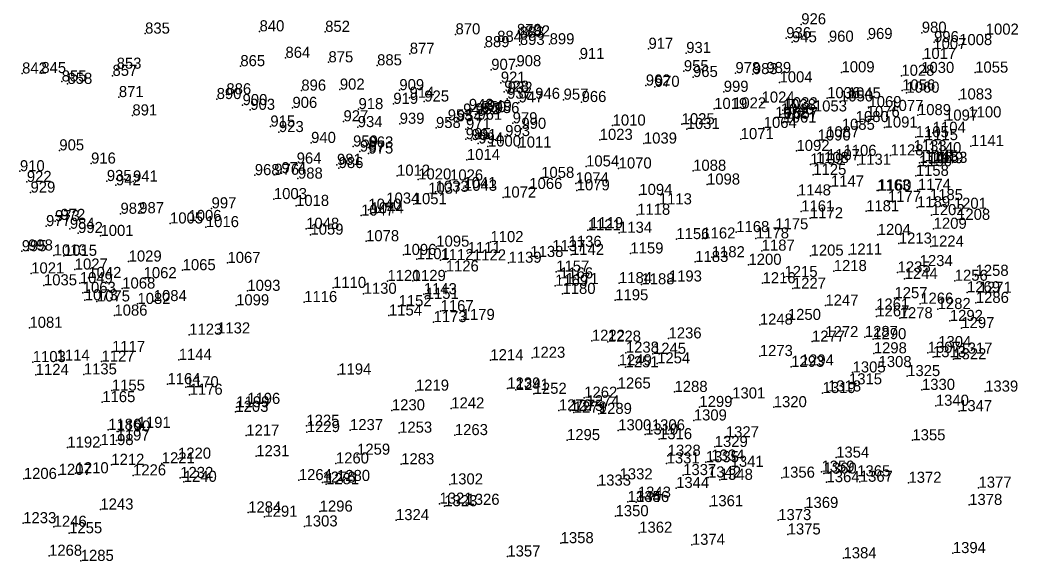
# Model space of a CAD drawing. Header units: metres. Extents: x 1121750 to 1121841, y 512624 to 512853.
# Drawn here: x 1121750.7 to 1121840.6, y 512675.1 to 512723.9 of the extents above; entities that cross this region are included whole.
import ezdxf

# ---------------------------------------------------------------- set-up
doc = ezdxf.new("R2010")
doc.units = ezdxf.units.M
doc.layers.add('shiti', color=10, linetype='CONTINUOUS')
doc.layers.add('zhuji', color=50, linetype='CONTINUOUS')

msp = doc.modelspace()

# ---------------------------------------------------------------- linework, layer by layer
at = {"layer": 'shiti'}
for p in [(1121821.069, 512723.46, 211.61), (1121761.975, 512722.626, 214.11), (1121772.282, 512722.83, 214.07), (1121778.191, 512722.786, 213.76), (1121789.93, 512722.558, 212.98), (1121795.459, 512722.502, 212.69), (1121795.691, 512722.264, 212.64), (1121796.2, 512722.367, 212.46), (1121831.921, 512722.707, 211.3), (1121837.681, 512722.532, 211.19), (1121792.557, 512721.405, 213.11), (1121793.684, 512721.882, 212.93), (1121795.725, 512721.604, 212.17), (1121798.404, 512721.661, 212.63), (1121819.716, 512722.212, 211.79), (1121820.239, 512721.845, 211.74), (1121823.558, 512721.895, 211.56), (1121827.056, 512722.137, 211.5), (1121833.026, 512721.854, 211.23), (1121835.287, 512721.588, 211.4), (1121774.616, 512720.444, 214), (1121785.812, 512720.813, 213.63), (1121807.305, 512721.255, 212.59), (1121810.706, 512720.876, 212.49), (1121832.96, 512721.233, 211.26), (1121770.552, 512719.69, 213.81), (1121778.488, 512720.038, 213.89), (1121782.869, 512719.765, 213.66), (1121795.417, 512719.683, 211.93), (1121801.112, 512720.338, 212.66), (1121832.046, 512720.338, 211.31), (1121750.9, 512719.029, 213.81), (1121752.629, 512719.07, 213.48), (1121759.039, 512718.819, 213.47), (1121759.415, 512719.461, 213.65), (1121793.149, 512719.359, 213.1), (1121810.497, 512719.235, 212.41), (1121811.32, 512718.711, 212.3), (1121815.137, 512719.064, 212.04), (1121816.707, 512718.974, 211.95), (1121817.926, 512719.071, 211.8), (1121824.694, 512719.133, 211.41), (1121830.085, 512718.826, 211.6), (1121831.863, 512719.077, 211.38), (1121836.732, 512719.107, 211.23), (1121754.463, 512718.311, 213.65), (1121754.984, 512718.094, 213.58), (1121794.006, 512718.204, 212.63), (1121807.065, 512717.945, 212.58), (1121807.876, 512717.83, 212.53), (1121819.111, 512718.229, 211.72), (1121759.611, 512716.903, 213.65), (1121769.297, 512717.152, 214.27), (1121776.044, 512717.484, 214.1), (1121779.513, 512717.575, 213.99), (1121784.872, 512717.528, 213.62), (1121785.786, 512716.844, 213.58), (1121794.321, 512717.386, 211.96), (1121794.632, 512717.288, 211.91), (1121814.087, 512717.378, 212.2), (1121830.153, 512717.507, 211.51), (1121830.535, 512717.299, 211.44), (1121768.42, 512716.727, 214.4), (1121770.753, 512716.182, 214.16), (1121784.33, 512716.295, 213.73), (1121787.118, 512716.502, 213.67), (1121794.575, 512716.758, 212.04), (1121795.617, 512716.424, 212.89), (1121797.105, 512716.744, 213.14), (1121799.665, 512716.669, 212.9), (1121801.285, 512716.459, 212.77), (1121817.493, 512716.409, 211.97), (1121823.399, 512716.805, 211.69), (1121824.561, 512716.513, 211.65), (1121825.259, 512716.787, 211.59), (1121827.123, 512715.998, 211.66), (1121835.297, 512716.689, 211.31), (1121760.831, 512715.251, 214.24), (1121771.446, 512715.756, 214.06), (1121775.244, 512715.929, 214.18), (1121781.193, 512715.816, 213.85), (1121790.615, 512715.324, 213.28), (1121791.132, 512715.747, 213.22), (1121791.724, 512715.361, 212.56), (1121792.243, 512715.544, 212.41), (1121792.752, 512715.657, 212.15), (1121793.453, 512715.461, 212.23), (1121813.227, 512715.833, 212.26), (1121814.926, 512715.883, 212.08), (1121819.229, 512715.34, 211.91), (1121819.416, 512715.721, 211.85), (1121819.565, 512715.892, 211.84), (1121822.207, 512715.608, 211.82), (1121826.959, 512715.108, 211.78), (1121829.085, 512715.651, 211.86), (1121831.577, 512715.276, 211.49), (1121836.117, 512715.074, 211.39), (1121773.255, 512714.247, 214.25), (1121779.84, 512714.718, 214.13), (1121781.123, 512714.196, 214.01), (1121784.901, 512714.499, 213.78), (1121789.228, 512714.805, 213.58), (1121790.058, 512714.721, 213.47), (1121791.897, 512714.862, 212.35), (1121795.078, 512714.542, 213.02), (1121804.078, 512714.337, 212.76), (1121810.296, 512714.455, 212.51), (1121818.721, 512715.027, 211.98), (1121819.463, 512714.602, 212.04), (1121819.591, 512714.952, 211.97), (1121825.972, 512714.652, 211.76), (1121828.574, 512714.158, 212.02), (1121834.019, 512714.781, 211.38), (1121774.027, 512713.752, 214.34), (1121788.172, 512714.119, 213.65), (1121790.873, 512714.016, 213.4), (1121794.406, 512713.388, 213.22), (1121795.861, 512714.046, 213.09), (1121810.749, 512714.028, 212.43), (1121817.687, 512714.121, 212.09), (1121823.311, 512713.275, 211.95), (1121824.716, 512713.954, 211.82), (1121831.379, 512713.285, 211.7), (1121832.906, 512713.684, 211.44), (1121776.923, 512712.77, 214.34), (1121780.704, 512712.454, 214.29), (1121782.094, 512712.362, 213.97), (1121790.848, 512713.106, 213.36), (1121791.379, 512713.029, 213.21), (1121791.98, 512712.723, 212.6), (1121792.852, 512712.448, 211.75), (1121795.602, 512712.355, 213.37), (1121802.916, 512713.05, 212.81), (1121806.897, 512712.715, 212.66), (1121815.613, 512713.118, 212.14), (1121822.543, 512712.991, 212.04), (1121832.201, 512713.02, 211.54), (1121836.343, 512712.486, 211.43), (1121754.251, 512712.101, 213.78), (1121781.317, 512711.987, 214.19), (1121782.088, 512711.812, 214.03), (1121820.639, 512712.049, 212.15), (1121824.871, 512711.605, 212.02), (1121829.1, 512711.651, 212.05), (1121831.177, 512712.024, 211.9), (1121832.508, 512711.852, 211.63), (1121757.108, 512710.909, 213.75), (1121775.625, 512710.913, 214.51), (1121779.255, 512710.795, 214.41), (1121790.96, 512711.237, 212.63), (1121801.691, 512710.653, 212.88), (1121821.886, 512710.837, 212.09), (1121822.375, 512710.96, 212.12), (1121823.373, 512711.216, 212.05), (1121826.175, 512710.804, 211.91), (1121831.665, 512710.667, 212.06), (1121831.703, 512710.978, 211.95), (1121832.212, 512711.111, 211.82), (1121832.683, 512710.944, 211.77), (1121833.053, 512710.976, 211.71), (1121750.704, 512710.219, 214.59), (1121771.852, 512709.87, 214.45), (1121773.611, 512709.9, 214.28), (1121774.25, 512710.044, 214.17), (1121779.406, 512710.506, 214.35), (1121784.66, 512709.818, 213.91), (1121804.622, 512710.471, 212.91), (1121811.332, 512710.262, 212.53), (1121822.152, 512709.889, 212.23), (1121831.381, 512709.806, 212.36), (1121751.32, 512709.253, 214.15), (1121758.528, 512709.338, 213.86), (1121759.35, 512708.953, 213.87), (1121760.887, 512709.292, 214.24), (1121775.743, 512709.554, 214.38), (1121786.571, 512709.48, 213.77), (1121789.441, 512709.388, 213.22), (1121797.648, 512709.618, 213.16), (1121800.751, 512709.127, 213.04), (1121812.579, 512709.02, 212.49), (1121823.738, 512708.839, 212.1), (1121751.655, 512708.296, 214.09), (1121787.469, 512708.196, 213.53), (1121788.138, 512708.37, 213.4), (1121790.645, 512708.705, 213.26), (1121790.697, 512708.456, 213.31), (1121796.575, 512708.622, 213.31), (1121800.845, 512708.498, 213.16), (1121806.486, 512708.083, 212.84), (1121820.763, 512708.041, 212.19), (1121827.909, 512708.485, 211.96), (1121828.009, 512708.485, 211.95), (1121831.568, 512708.537, 212.3), (1121773.575, 512707.711, 214.34), (1121775.568, 512707.093, 214.25), (1121783.695, 512707.303, 214.03), (1121786.165, 512707.248, 213.61), (1121794.22, 512707.848, 213.42), (1121808.241, 512707.234, 212.65), (1121828.875, 512707.461, 212.03), (1121831.498, 512706.967, 212.13), (1121832.654, 512707.614, 212.19), (1121759.756, 512706.386, 214.17), (1121761.445, 512706.436, 214.39), (1121767.961, 512706.876, 214.37), (1121781.432, 512706.219, 214.33), (1121782.079, 512706.753, 214.28), (1121782.281, 512706.424, 214.23), (1121806.287, 512706.292, 212.75), (1121821.062, 512706.593, 212.18), (1121826.911, 512706.609, 212.08), (1121832.802, 512706.265, 212.1), (1121834.808, 512706.837, 211.88), (1121753.054, 512705.275, 214.1), (1121753.861, 512705.72, 214.01), (1121754.35, 512705.833, 213.9), (1121764.22, 512705.513, 214.42), (1121765.878, 512705.734, 214.57), (1121767.451, 512705.183, 214.48), (1121821.856, 512705.978, 212.15), (1121835.104, 512705.839, 211.75), (1121755.195, 512705.038, 213.98), (1121755.937, 512704.653, 213.82), (1121757.958, 512704.385, 213.94), (1121776.481, 512705.029, 214.28), (1121776.864, 512704.501, 214.31), (1121801.837, 512704.895, 213.2), (1121802.045, 512705.086, 213.16), (1121804.657, 512704.672, 212.9), (1121815.215, 512704.737, 212.54), (1121818.723, 512704.989, 212.31), (1121827.954, 512704.476, 212.12), (1121832.99, 512705.037, 211.87), (1121781.876, 512703.912, 214.22), (1121788.198, 512703.421, 213.6), (1121793.075, 512703.831, 213.62), (1121800.116, 512703.405, 213.36), (1121809.82, 512704.104, 212.84), (1121812.159, 512704.159, 212.69), (1121816.988, 512704.168, 212.48), (1121829.858, 512703.698, 212.06), (1121832.73, 512703.425, 211.91), (1121750.868, 512703.012, 214.39), (1121751.438, 512703.075, 214.27), (1121753.74, 512702.63, 214.14), (1121754.67, 512702.595, 214.09), (1121785.233, 512702.673, 213.23), (1121791.031, 512702.849, 213.64), (1121796.672, 512702.494, 213.54), (1121798.639, 512703.016, 213.54), (1121800.33, 512702.686, 213.29), (1121805.679, 512702.809, 212.99), (1121813.009, 512702.464, 212.68), (1121817.505, 512703.062, 212.38), (1121821.907, 512702.609, 212.31), (1121825.375, 512702.71, 212.23), (1121760.492, 512702.081, 214.09), (1121769.391, 512701.956, 214.57), (1121786.436, 512702.291, 213.35), (1121788.576, 512702.214, 213.98), (1121791.505, 512702.182, 213.72), (1121794.706, 512701.972, 213.63), (1121811.522, 512702.045, 212.84), (1121816.313, 512701.785, 212.56), (1121831.731, 512701.67, 212.06), (1121751.72, 512701.007, 214.25), (1121755.637, 512701.361, 214.01), (1121765.356, 512701.301, 214.55), (1121789.052, 512701.187, 213.92), (1121799, 512701.168, 213.52), (1121819.559, 512700.685, 212.45), (1121823.995, 512701.222, 212.38), (1121829.744, 512701.097, 212.18), (1121836.765, 512700.791, 211.89), (1121752.867, 512699.935, 214.48), (1121756.095, 512700.125, 214.26), (1121756.862, 512700.599, 213.85), (1121761.841, 512700.58, 214.15), (1121783.798, 512700.325, 212.32), (1121786.078, 512700.329, 214.15), (1121798.898, 512699.898, 213.6), (1121799.344, 512700.561, 213.45), (1121799.837, 512700.054, 213.45), (1121804.655, 512700.133, 213.21), (1121806.676, 512700.026, 213.09), (1121809.143, 512700.281, 213.06), (1121817.583, 512700.123, 212.61), (1121830.378, 512700.521, 212.18), (1121834.888, 512700.349, 212.09), (1121756.36, 512699.256, 214.13), (1121759.917, 512699.648, 214.05), (1121771.186, 512699.438, 214.81), (1121778.903, 512699.705, 214.52), (1121781.656, 512699.172, 214.01), (1121787.075, 512699.135, 214.21), (1121799.562, 512699.162, 213.54), (1121820.315, 512699.64, 212.58), (1121835.994, 512699.306, 212.13), (1121837.054, 512699.263, 212), (1121756.544, 512698.588, 214.03), (1121757.635, 512698.484, 213.95), (1121761.285, 512698.257, 214.13), (1121762.753, 512698.516, 214.31), (1121770.174, 512698.132, 214.73), (1121776.301, 512698.429, 214.74), (1121784.802, 512698.052, 214.43), (1121787.247, 512698.716, 214.25), (1121804.315, 512698.591, 213.28), (1121823.244, 512698.108, 212.46), (1121829.459, 512698.776, 212.31), (1121831.781, 512698.281, 212.21), (1121836.79, 512698.351, 212.23), (1121759.212, 512697.204, 213.98), (1121783.937, 512697.216, 214.63), (1121788.584, 512697.605, 214.43), (1121827.815, 512697.756, 212.38), (1121827.829, 512697.136, 212.42), (1121833.354, 512697.8, 212.2), (1121787.95, 512696.621, 214.55), (1121790.488, 512696.817, 214.08), (1121817.336, 512696.392, 212.9), (1121819.863, 512696.817, 212.72), (1121829.93, 512696.969, 212.36), (1121834.45, 512696.727, 212.28), (1121751.56, 512696.107, 214.43), (1121765.951, 512695.486, 214.52), (1121768.46, 512695.601, 214.61), (1121826.791, 512695.28, 212.55), (1121835.484, 512696.084, 212.29), (1121802.208, 512694.939, 213.62), (1121803.658, 512694.858, 213.69), (1121809.115, 512695.152, 213.18), (1121822.034, 512694.861, 212.79), (1121823.232, 512695.268, 212.67), (1121827.552, 512695.085, 212.53), (1121759.002, 512693.934, 214.1), (1121805.274, 512693.868, 213.51), (1121807.714, 512693.763, 213.31), (1121817.333, 512693.563, 213.09), (1121827.6, 512693.806, 212.62), (1121832.458, 512693.856, 212.47), (1121833.405, 512694.371, 212.4), (1121835.308, 512693.783, 212.38), (1121751.859, 512693.02, 214.6), (1121754.008, 512693.153, 214.62), (1121758.048, 512693.058, 214.35), (1121765.006, 512693.221, 214.44), (1121793.07, 512693.183, 214.19), (1121796.838, 512693.406, 214.1), (1121804.631, 512692.725, 213.63), (1121808.089, 512692.906, 213.42), (1121820.169, 512692.59, 213.09), (1121821.028, 512692.715, 212.97), (1121832.931, 512693.459, 212.49), (1121834.762, 512693.27, 212.44), (1121752.126, 512691.862, 214.68), (1121756.455, 512691.908, 214.56), (1121779.371, 512691.899, 214.71), (1121805.242, 512692.548, 213.57), (1121825.691, 512692.084, 212.77), (1121828.027, 512692.569, 212.69), (1121830.602, 512691.755, 212.59), (1121763.989, 512691.025, 214.31), (1121825.367, 512691.012, 212.88), (1121758.984, 512690.444, 214.32), (1121765.631, 512690.745, 214.57), (1121765.985, 512690.077, 214.66), (1121786.368, 512690.443, 214.77), (1121794.596, 512690.633, 214.33), (1121795.366, 512690.518, 214.2), (1121796.968, 512690.158, 214.29), (1121804.534, 512690.634, 213.75), (1121809.655, 512690.326, 213.41), (1121822.993, 512690.228, 213.04), (1121823.482, 512690.371, 213.01), (1121831.939, 512690.513, 212.69), (1121837.629, 512690.358, 212.63), (1121758.12, 512689.409, 214.68), (1121771.169, 512689.249, 215.11), (1121801.519, 512689.806, 213.98), (1121801.724, 512689.037, 213.96), (1121814.847, 512689.738, 213.38), (1121833.188, 512689.081, 212.88), (1121770.103, 512688.533, 214.91), (1121770.191, 512688.943, 214.83), (1121784.2, 512688.67, 214.73), (1121789.548, 512688.843, 214.55), (1121799.237, 512688.662, 214.3), (1121800.267, 512688.619, 214.13), (1121800.578, 512688.47, 214.07), (1121802.838, 512688.344, 214.11), (1121811.893, 512688.97, 213.47), (1121818.591, 512688.951, 213.3), (1121835.28, 512688.594, 212.79), (1121776.5, 512687.283, 214.9), (1121811.39, 512687.757, 213.62), (1121758.646, 512686.913, 214.8), (1121759.466, 512686.768, 214.61), (1121761.304, 512687.089, 214.27), (1121771.086, 512686.389, 215.41), (1121776.543, 512686.713, 214.87), (1121780.431, 512686.887, 214.74), (1121784.852, 512686.654, 214.98), (1121789.872, 512686.435, 214.8), (1121804.587, 512686.865, 214.12), (1121807.009, 512686.49, 213.83), (1121807.616, 512686.864, 213.74), (1121757.964, 512685.539, 215.12), (1121759.401, 512685.948, 214.71), (1121799.973, 512685.987, 214.33), (1121808.261, 512686.068, 213.81), (1121814.279, 512686.235, 213.65), (1121831.077, 512685.969, 212.99), (1121754.976, 512685.311, 214.85), (1121771.988, 512684.535, 215.16), (1121781.065, 512684.671, 214.9), (1121809.04, 512684.573, 214.01), (1121813.274, 512685.369, 213.73), (1121758.935, 512683.755, 214.89), (1121763.473, 512683.893, 214.45), (1121764.94, 512684.312, 214.36), (1121779.16, 512683.88, 214.66), (1121785.04, 512683.806, 214.84), (1121808.944, 512683.883, 214.14), (1121812.473, 512683.995, 213.91), (1121812.972, 512684.138, 213.84), (1121824.208, 512684.407, 213.41), (1121754.191, 512682.856, 215.17), (1121755.72, 512682.996, 215.03), (1121760.89, 512682.807, 214.64), (1121810.431, 512682.832, 214.29), (1121814.705, 512683.578, 213.84), (1121822.886, 512683.139, 213.55), (1121823.087, 512682.97, 213.65), (1121826.108, 512682.719, 213.57), (1121751.054, 512682.487, 214.95), (1121765.141, 512682.574, 214.57), (1121765.453, 512682.226, 214.66), (1121775.82, 512682.379, 214.95), (1121777.951, 512682.152, 214.29), (1121778.272, 512682.014, 214.37), (1121779.26, 512682.301, 214.89), (1121789.43, 512681.993, 214.82), (1121802.758, 512681.885, 214.57), (1121804.704, 512682.447, 214.43), (1121812.671, 512682.616, 214.01), (1121813.733, 512682.403, 213.94), (1121819.32, 512682.597, 213.67), (1121823.342, 512682.192, 213.47), (1121826.341, 512682.23, 213.44), (1121830.721, 512682.137, 213.34), (1121809.798, 512681.669, 214.36), (1121837.032, 512681.696, 213.34), (1121788.481, 512680.258, 215.02), (1121788.922, 512680.03, 214.96), (1121790.921, 512680.153, 214.87), (1121805.436, 512680.412, 214.6), (1121806.196, 512680.407, 214.52), (1121806.354, 512680.797, 214.46), (1121812.857, 512680.028, 214.29), (1121836.192, 512680.141, 213.43), (1121757.95, 512679.73, 214.98), (1121771.259, 512679.462, 215.29), (1121777.697, 512679.541, 214.72), (1121804.345, 512679.125, 214.77), (1121821.427, 512679.87, 213.76), (1121750.999, 512678.497, 215.11), (1121772.721, 512679.081, 215.17), (1121776.336, 512678.203, 214.34), (1121784.571, 512678.774, 215.1), (1121818.994, 512678.776, 213.9), (1121753.74, 512678.174, 215.08), (1121755.134, 512677.593, 215.15), (1121806.473, 512677.639, 214.55), (1121819.842, 512677.481, 213.94), (1121799.4, 512676.696, 214.7), (1121811.219, 512676.548, 214.6), (1121753.326, 512675.562, 215.09), (1121794.599, 512675.496, 214.96), (1121834.719, 512675.803, 213.86), (1121756.179, 512675.1, 215.29), (1121824.874, 512675.332, 213.99)]:
    msp.add_point(p, dxfattribs=at)

# ---------------------------------------------------------------- texts
at = {"layer": 'zhuji'}
for s, p in [('926', (1121821.069, 512723.46)), ('835', (1121761.975, 512722.626)), ('840', (1121772.282, 512722.83)), ('852', (1121778.191, 512722.786)), ('870', (1121789.93, 512722.558)), ('879', (1121795.459, 512722.502)), ('883', (1121795.691, 512722.264)), ('882', (1121796.2, 512722.367)), ('936', (1121819.716, 512722.212)), ('969', (1121827.056, 512722.137)), ('980', (1121831.921, 512722.707)), ('1002', (1121837.681, 512722.532)), ('889', (1121792.557, 512721.405)), ('884', (1121793.684, 512721.882)), ('893', (1121795.725, 512721.604)), ('899', (1121798.404, 512721.661)), ('917', (1121807.305, 512721.255)), ('945', (1121820.239, 512721.845)), ('960', (1121823.558, 512721.895)), ('1007', (1121832.96, 512721.233)), ('996', (1121833.026, 512721.854)), ('1008', (1121835.287, 512721.588)), ('864', (1121774.616, 512720.444)), ('877', (1121785.812, 512720.813)), ('911', (1121801.112, 512720.338)), ('931', (1121810.706, 512720.876)), ('1017', (1121832.046, 512720.338)), ('853', (1121759.415, 512719.461)), ('865', (1121770.552, 512719.69)), ('875', (1121778.488, 512720.038)), ('885', (1121782.869, 512719.765)), ('908', (1121795.417, 512719.683)), ('842', (1121750.9, 512719.029)), ('845', (1121752.629, 512719.07)), ('857', (1121759.039, 512718.819)), ('907', (1121793.149, 512719.359)), ('955', (1121810.497, 512719.235)), ('965', (1121811.32, 512718.711)), ('978', (1121815.137, 512719.064)), ('983', (1121816.707, 512718.974)), ('989', (1121817.926, 512719.071)), ('1009', (1121824.694, 512719.133)), ('1028', (1121830.085, 512718.826)), ('1030', (1121831.863, 512719.077)), ('1055', (1121836.732, 512719.107)), ('855', (1121754.463, 512718.311)), ('858', (1121754.984, 512718.094)), ('921', (1121794.006, 512718.204)), ('962', (1121807.065, 512717.945)), ('970', (1121807.876, 512717.83)), ('1004', (1121819.111, 512718.229)), ('871', (1121759.611, 512716.903)), ('890', (1121768.42, 512716.727)), ('886', (1121769.297, 512717.152)), ('896', (1121776.044, 512717.484)), ('902', (1121779.513, 512717.575)), ('909', (1121784.872, 512717.528)), ('914', (1121785.786, 512716.844)), ('928', (1121794.321, 512717.386)), ('937', (1121794.575, 512716.758)), ('932', (1121794.632, 512717.288)), ('946', (1121797.105, 512716.744)), ('999', (1121814.087, 512717.378)), ('1036', (1121823.399, 512716.805)), ('1045', (1121825.259, 512716.787)), ('1056', (1121830.153, 512717.507)), ('1060', (1121830.535, 512717.299)), ('900', (1121770.753, 512716.182)), ('906', (1121775.244, 512715.929)), ('919', (1121784.33, 512716.295)), ('925', (1121787.118, 512716.502)), ('947', (1121795.617, 512716.424)), ('957', (1121799.665, 512716.669)), ('966', (1121801.285, 512716.459)), ('1019', (1121813.227, 512715.833)), ('1022', (1121814.926, 512715.883)), ('1024', (1121817.493, 512716.409)), ('1032', (1121819.565, 512715.892)), ('1050', (1121824.561, 512716.513)), ('1069', (1121827.123, 512715.998)), ('1083', (1121835.297, 512716.689)), ('891', (1121760.831, 512715.251)), ('903', (1121771.446, 512715.756)), ('918', (1121781.193, 512715.816)), ('948', (1121790.615, 512715.324)), ('943', (1121791.132, 512715.747)), ('952', (1121791.724, 512715.361)), ('950', (1121792.243, 512715.544)), ('949', (1121792.752, 512715.657)), ('956', (1121793.453, 512715.461)), ('1052', (1121818.721, 512715.027)), ('1046', (1121819.229, 512715.34)), ('1038', (1121819.416, 512715.721)), ('1057', (1121819.591, 512714.952)), ('1053', (1121822.207, 512715.608)), ('1076', (1121826.959, 512715.108)), ('1077', (1121829.085, 512715.651)), ('1089', (1121831.577, 512715.276)), ('1100', (1121836.117, 512715.074)), ('915', (1121773.255, 512714.247)), ('927', (1121779.84, 512714.718)), ('934', (1121781.123, 512714.196)), ('939', (1121784.901, 512714.499)), ('958', (1121788.172, 512714.119)), ('953', (1121789.228, 512714.805)), ('954', (1121790.058, 512714.721)), ('961', (1121791.897, 512714.862)), ('979', (1121795.078, 512714.542)), ('990', (1121795.861, 512714.046)), ('1010', (1121804.078, 512714.337)), ('1025', (1121810.296, 512714.455)), ('1064', (1121817.687, 512714.121)), ('1061', (1121819.463, 512714.602)), ('1080', (1121825.972, 512714.652)), ('1091', (1121828.574, 512714.158)), ('1097', (1121834.019, 512714.781)), ('923', (1121774.027, 512713.752)), ('971', (1121790.873, 512714.016)), ('993', (1121794.406, 512713.388)), ('1031', (1121810.749, 512714.028)), ('1087', (1121823.311, 512713.275)), ('1085', (1121824.716, 512713.954)), ('1105', (1121831.379, 512713.285)), ('1104', (1121832.906, 512713.684)), ('940', (1121776.923, 512712.77)), ('959', (1121780.704, 512712.454)), ('963', (1121782.094, 512712.362)), ('985', (1121790.848, 512713.106)), ('991', (1121791.379, 512713.029)), ('994', (1121791.98, 512712.723)), ('1000', (1121792.852, 512712.448)), ('1011', (1121795.602, 512712.355)), ('1023', (1121802.916, 512713.05)), ('1039', (1121806.897, 512712.715)), ('1071', (1121815.613, 512713.118)), ('1090', (1121822.543, 512712.991)), ('1115', (1121832.201, 512713.02)), ('1141', (1121836.343, 512712.486)), ('905', (1121754.251, 512712.101)), ('967', (1121781.317, 512711.987)), ('975', (1121782.088, 512711.812)), ('1092', (1121820.639, 512712.049)), ('1106', (1121824.871, 512711.605)), ('1128', (1121829.1, 512711.651)), ('1133', (1121831.177, 512712.024)), ('1140', (1121832.508, 512711.852)), ('916', (1121757.108, 512710.909)), ('964', (1121775.625, 512710.913)), ('981', (1121779.255, 512710.795)), ('986', (1121779.406, 512710.506)), ('1014', (1121790.96, 512711.237)), ('1054', (1121801.691, 512710.653)), ('1070', (1121804.622, 512710.471)), ('1109', (1121821.886, 512710.837)), ('1108', (1121822.375, 512710.96)), ('1107', (1121823.373, 512711.216)), ('1131', (1121826.175, 512710.804)), ('1150', (1121831.665, 512710.667)), ('1146', (1121831.703, 512710.978)), ('1145', (1121832.212, 512711.111)), ('1149', (1121832.683, 512710.944)), ('1153', (1121833.053, 512710.976)), ('910', (1121750.704, 512710.219)), ('968', (1121771.852, 512709.87)), ('976', (1121773.611, 512709.9)), ('974', (1121774.25, 512710.044)), ('988', (1121775.743, 512709.554)), ('1012', (1121784.66, 512709.818)), ('1058', (1121797.648, 512709.618)), ('1088', (1121811.332, 512710.262)), ('1125', (1121822.152, 512709.889)), ('1158', (1121831.381, 512709.806)), ('922', (1121751.32, 512709.253)), ('935', (1121758.528, 512709.338)), ('942', (1121759.35, 512708.953)), ('941', (1121760.887, 512709.292)), ('1020', (1121786.571, 512709.48)), ('1026', (1121789.441, 512709.388)), ('1041', (1121790.645, 512708.705)), ('1074', (1121800.751, 512709.127)), ('1098', (1121812.579, 512709.02)), ('1147', (1121823.738, 512708.839)), ('929', (1121751.655, 512708.296)), ('1037', (1121787.469, 512708.196)), ('1033', (1121788.138, 512708.37)), ('1043', (1121790.697, 512708.456)), ('1072', (1121794.22, 512707.848)), ('1066', (1121796.575, 512708.622)), ('1079', (1121800.845, 512708.498)), ('1094', (1121806.486, 512708.083)), ('1148', (1121820.763, 512708.041)), ('1163', (1121827.909, 512708.485)), ('1160', (1121828.009, 512708.485)), ('1174', (1121831.568, 512708.537)), ('997', (1121767.961, 512706.876)), ('1003', (1121773.575, 512707.711)), ('1018', (1121775.568, 512707.093)), ('1034', (1121783.695, 512707.303)), ('1051', (1121786.165, 512707.248)), ('1113', (1121808.241, 512707.234)), ('1177', (1121828.875, 512707.461)), ('1189', (1121831.498, 512706.967)), ('1185', (1121832.654, 512707.614)), ('982', (1121759.756, 512706.386)), ('987', (1121761.445, 512706.436)), ('1047', (1121781.432, 512706.219)), ('1040', (1121782.079, 512706.753)), ('1044', (1121782.281, 512706.424)), ('1118', (1121806.287, 512706.292)), ('1161', (1121821.062, 512706.593)), ('1172', (1121821.856, 512705.978)), ('1181', (1121826.911, 512706.609)), ('1202', (1121832.802, 512706.265)), ('1201', (1121834.808, 512706.837)), ('977', (1121753.054, 512705.275)), ('973', (1121753.861, 512705.72)), ('972', (1121754.35, 512705.833)), ('1005', (1121764.22, 512705.513)), ('1006', (1121765.878, 512705.734)), ('1016', (1121767.451, 512705.183)), ('1119', (1121802.045, 512705.086)), ('1208', (1121835.104, 512705.839)), ('984', (1121755.195, 512705.038)), ('992', (1121755.937, 512704.653)), ('1001', (1121757.958, 512704.385)), ('1048', (1121776.481, 512705.029)), ('1059', (1121776.864, 512704.501)), ('1121', (1121801.837, 512704.895)), ('1134', (1121804.657, 512704.672)), ('1162', (1121812.159, 512704.159)), ('1168', (1121815.215, 512704.737)), ('1178', (1121816.988, 512704.168)), ('1175', (1121818.723, 512704.989)), ('1204', (1121827.954, 512704.476)), ('1209', (1121832.99, 512705.037)), ('1078', (1121781.876, 512703.912)), ('1095', (1121788.198, 512703.421)), ('1102', (1121793.075, 512703.831)), ('1136', (1121800.116, 512703.405)), ('1156', (1121809.82, 512704.104)), ('1213', (1121829.858, 512703.698)), ('1224', (1121832.73, 512703.425)), ('995', (1121750.868, 512703.012)), ('998', (1121751.438, 512703.075)), ('1013', (1121753.74, 512702.63)), ('1015', (1121754.67, 512702.595)), ('1096', (1121785.233, 512702.673)), ('1111', (1121791.031, 512702.849)), ('1138', (1121796.672, 512702.494)), ('1137', (1121798.639, 512703.016)), ('1142', (1121800.33, 512702.686)), ('1159', (1121805.679, 512702.809)), ('1182', (1121813.009, 512702.464)), ('1187', (1121817.505, 512703.062)), ('1205', (1121821.907, 512702.609)), ('1211', (1121825.375, 512702.71)), ('1029', (1121760.492, 512702.081)), ('1067', (1121769.391, 512701.956)), ('1101', (1121786.436, 512702.291)), ('1112', (1121788.576, 512702.214)), ('1122', (1121791.505, 512702.182)), ('1139', (1121794.706, 512701.972)), ('1183', (1121811.522, 512702.045)), ('1200', (1121816.313, 512701.785)), ('1234', (1121831.731, 512701.67)), ('1021', (1121751.72, 512701.007)), ('1027', (1121755.637, 512701.361)), ('1042', (1121756.862, 512700.599)), ('1062', (1121761.841, 512700.58)), ('1065', (1121765.356, 512701.301)), ('1126', (1121789.052, 512701.187)), ('1157', (1121799, 512701.168)), ('1166', (1121799.344, 512700.561)), ('1215', (1121819.559, 512700.685)), ('1218', (1121823.995, 512701.222)), ('1235', (1121829.744, 512701.097)), ('1258', (1121836.765, 512700.791)), ('1035', (1121752.867, 512699.935)), ('1049', (1121756.095, 512700.125)), ('1110', (1121778.903, 512699.705)), ('1120', (1121783.798, 512700.325)), ('1129', (1121786.078, 512700.329)), ('1169', (1121798.898, 512699.898)), ('1171', (1121799.837, 512700.054)), ('1184', (1121804.655, 512700.133)), ('1188', (1121806.676, 512700.026)), ('1193', (1121809.143, 512700.281)), ('1216', (1121817.583, 512700.123)), ('1244', (1121830.378, 512700.521)), ('1256', (1121834.888, 512700.349)), ('1063', (1121756.36, 512699.256)), ('1068', (1121759.917, 512699.648)), ('1093', (1121771.186, 512699.438)), ('1130', (1121781.656, 512699.172)), ('1143', (1121787.075, 512699.135)), ('1180', (1121799.562, 512699.162)), ('1227', (1121820.315, 512699.64)), ('1257', (1121829.459, 512698.776)), ('1269', (1121835.994, 512699.306)), ('1271', (1121837.054, 512699.263)), ('1073', (1121756.544, 512698.588)), ('1075', (1121757.635, 512698.484)), ('1082', (1121761.285, 512698.257)), ('1084', (1121762.753, 512698.516)), ('1099', (1121770.174, 512698.132)), ('1116', (1121776.301, 512698.429)), ('1152', (1121784.802, 512698.052)), ('1151', (1121787.247, 512698.716)), ('1195', (1121804.315, 512698.591)), ('1247', (1121823.244, 512698.108)), ('1266', (1121831.781, 512698.281)), ('1286', (1121836.79, 512698.351)), ('1086', (1121759.212, 512697.204)), ('1154', (1121783.937, 512697.216)), ('1167', (1121788.584, 512697.605)), ('1261', (1121827.815, 512697.756)), ('1267', (1121827.829, 512697.136)), ('1278', (1121829.93, 512696.969)), ('1282', (1121833.354, 512697.8)), ('1081', (1121751.56, 512696.107)), ('1173', (1121787.95, 512696.621)), ('1179', (1121790.488, 512696.817)), ('1248', (1121817.336, 512696.392)), ('1250', (1121819.863, 512696.817)), ('1292', (1121834.45, 512696.727)), ('1297', (1121835.484, 512696.084)), ('1123', (1121765.951, 512695.486)), ('1132', (1121768.46, 512695.601)), ('1272', (1121823.232, 512695.268)), ('1287', (1121826.791, 512695.28)), ('1222', (1121802.208, 512694.939)), ('1228', (1121803.658, 512694.858)), ('1236', (1121809.115, 512695.152)), ('1277', (1121822.034, 512694.861)), ('1290', (1121827.552, 512695.085)), ('1304', (1121833.405, 512694.371)), ('1117', (1121759.002, 512693.934)), ('1223', (1121796.838, 512693.406)), ('1238', (1121805.274, 512693.868)), ('1245', (1121807.714, 512693.763)), ('1273', (1121817.333, 512693.563)), ('1298', (1121827.6, 512693.806)), ('1307', (1121832.458, 512693.856)), ('1313', (1121832.931, 512693.459)), ('1317', (1121835.308, 512693.783)), ('1103', (1121751.859, 512693.02)), ('1114', (1121754.008, 512693.153)), ('1127', (1121758.048, 512693.058)), ('1144', (1121765.006, 512693.221)), ('1214', (1121793.07, 512693.183)), ('1249', (1121804.631, 512692.725)), ('1251', (1121805.242, 512692.548)), ('1254', (1121808.089, 512692.906)), ('1293', (1121820.169, 512692.59)), ('1294', (1121821.028, 512692.715)), ('1308', (1121828.027, 512692.569)), ('1322', (1121834.762, 512693.27)), ('1124', (1121752.126, 512691.862)), ('1135', (1121756.455, 512691.908)), ('1194', (1121779.371, 512691.899)), ('1305', (1121825.691, 512692.084)), ('1325', (1121830.602, 512691.755)), ('1164', (1121763.989, 512691.025)), ('1170', (1121765.631, 512690.745)), ('1315', (1121825.367, 512691.012)), ('1155', (1121758.984, 512690.444)), ('1176', (1121765.985, 512690.077)), ('1219', (1121786.368, 512690.443)), ('1239', (1121794.596, 512690.633)), ('1241', (1121795.366, 512690.518)), ('1252', (1121796.968, 512690.158)), ('1262', (1121801.519, 512689.806)), ('1265', (1121804.534, 512690.634)), ('1288', (1121809.655, 512690.326)), ('1319', (1121822.993, 512690.228)), ('1318', (1121823.482, 512690.371)), ('1330', (1121831.939, 512690.513)), ('1339', (1121837.629, 512690.358)), ('1165', (1121758.12, 512689.409)), ('1199', (1121770.191, 512688.943)), ('1196', (1121771.169, 512689.249)), ('1274', (1121801.724, 512689.037)), ('1299', (1121811.893, 512688.97)), ('1301', (1121814.847, 512689.738)), ('1320', (1121818.591, 512688.951)), ('1340', (1121833.188, 512689.081)), ('1203', (1121770.103, 512688.533)), ('1230', (1121784.2, 512688.67)), ('1242', (1121789.548, 512688.843)), ('1270', (1121799.237, 512688.662)), ('1275', (1121800.267, 512688.619)), ('1279', (1121800.578, 512688.47)), ('1289', (1121802.838, 512688.344)), ('1347', (1121835.28, 512688.594)), ('1191', (1121761.304, 512687.089)), ('1225', (1121776.5, 512687.283)), ('1309', (1121811.39, 512687.757)), ('1186', (1121758.646, 512686.913)), ('1190', (1121759.466, 512686.768)), ('1217', (1121771.086, 512686.389)), ('1229', (1121776.543, 512686.713)), ('1237', (1121780.431, 512686.887)), ('1253', (1121784.852, 512686.654)), ('1263', (1121789.872, 512686.435)), ('1300', (1121804.587, 512686.865)), ('1310', (1121807.009, 512686.49)), ('1306', (1121807.616, 512686.864)), ('1327', (1121814.279, 512686.235)), ('1192', (1121754.976, 512685.311)), ('1198', (1121757.964, 512685.539)), ('1197', (1121759.401, 512685.948)), ('1295', (1121799.973, 512685.987)), ('1316', (1121808.261, 512686.068)), ('1329', (1121813.274, 512685.369)), ('1355', (1121831.077, 512685.969)), ('1231', (1121771.988, 512684.535)), ('1259', (1121781.065, 512684.671)), ('1328', (1121809.04, 512684.573)), ('1354', (1121824.208, 512684.407)), ('1212', (1121758.935, 512683.755)), ('1221', (1121763.473, 512683.893)), ('1220', (1121764.94, 512684.312)), ('1260', (1121779.16, 512683.88)), ('1283', (1121785.04, 512683.806)), ('1331', (1121808.944, 512683.883)), ('1335', (1121812.473, 512683.995)), ('1334', (1121812.972, 512684.138)), ('1341', (1121814.705, 512683.578)), ('1207', (1121754.191, 512682.856)), ('1210', (1121755.72, 512682.996)), ('1226', (1121760.89, 512682.807)), ('1232', (1121765.141, 512682.574)), ('1337', (1121810.431, 512682.832)), ('1342', (1121812.671, 512682.616)), ('1356', (1121819.32, 512682.597)), ('1359', (1121822.886, 512683.139)), ('1360', (1121823.087, 512682.97)), ('1365', (1121826.108, 512682.719)), ('1206', (1121751.054, 512682.487)), ('1240', (1121765.453, 512682.226)), ('1264', (1121775.82, 512682.379)), ('1276', (1121777.951, 512682.152)), ('1281', (1121778.272, 512682.014)), ('1280', (1121779.26, 512682.301)), ('1302', (1121789.43, 512681.993)), ('1333', (1121802.758, 512681.885)), ('1332', (1121804.704, 512682.447)), ('1348', (1121813.733, 512682.403)), ('1364', (1121823.342, 512682.192)), ('1367', (1121826.341, 512682.23)), ('1372', (1121830.721, 512682.137)), ('1377', (1121837.032, 512681.696)), ('1343', (1121806.354, 512680.797)), ('1344', (1121809.798, 512681.669)), ('1321', (1121788.481, 512680.258)), ('1323', (1121788.922, 512680.03)), ('1326', (1121790.921, 512680.153)), ('1345', (1121805.436, 512680.412)), ('1346', (1121806.196, 512680.407)), ('1361', (1121812.857, 512680.028)), ('1378', (1121836.192, 512680.141)), ('1243', (1121757.95, 512679.73)), ('1284', (1121771.259, 512679.462)), ('1291', (1121772.721, 512679.081)), ('1296', (1121777.697, 512679.541)), ('1350', (1121804.345, 512679.125)), ('1369', (1121821.427, 512679.87)), ('1233', (1121750.999, 512678.497)), ('1246', (1121753.74, 512678.174)), ('1303', (1121776.336, 512678.203)), ('1324', (1121784.571, 512678.774)), ('1373', (1121818.994, 512678.776)), ('1255', (1121755.134, 512677.593)), ('1362', (1121806.473, 512677.639)), ('1375', (1121819.842, 512677.481)), ('1358', (1121799.4, 512676.696)), ('1374', (1121811.219, 512676.548)), ('1268', (1121753.326, 512675.562)), ('1357', (1121794.599, 512675.496)), ('1394', (1121834.719, 512675.803)), ('1285', (1121756.179, 512675.1)), ('1384', (1121824.874, 512675.332))]:
    msp.add_text(s, height=1, dxfattribs=at).set_placement(p)

doc.saveas('drawing.dxf')
